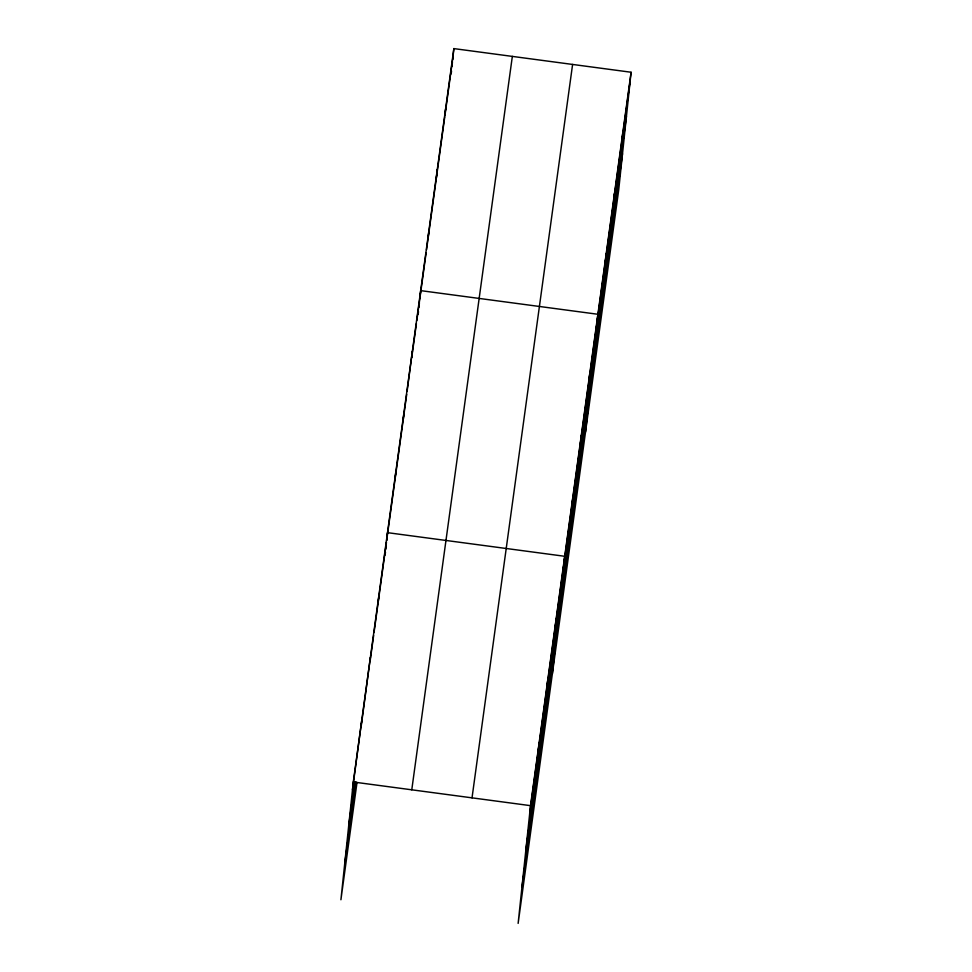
<?xml version="1.0" encoding="UTF-8"?>
<svg xmlns="http://www.w3.org/2000/svg" width="972" height="972" viewBox="0 0 972 972"><rect width="100%" height="100%" fill="white"/><g stroke="black" fill="none" stroke-linecap="round" stroke-linejoin="round"><path stroke-width="1.46" d="M631.083 72.244L530.518 805.654L518.137 923.4L618.702 189.99L631.083 72.244L453.863 48.6L353.298 782.01L340.917 899.756L357.003 782.496M361.839 719.669L352.472 789.872M370.393 657.327L361.22 726.048M378.12 602.859L378.946 594.998M385.143 555.024L385.447 552.12M385.75 549.216L386.358 543.421M394.96 480.01L395.786 472.149M403.259 419.503L404.085 411.642M412.383 351.135L407.098 391.461M418.179 314.442L418.482 311.55M418.932 307.188L419.394 302.839M419.855 298.489L420.682 290.628L597.889 314.272L585.521 432.018M428.288 236.67L428.968 230.121M436.44 177.475L437.266 169.614M444.884 115.656L445.565 109.107M451.202 73.872L451.518 70.968M451.968 66.618L452.43 62.269M452.733 59.365L453.863 48.6M538.233 751.174L539.059 743.313M546.786 688.832L547.613 680.971M555.328 626.503L556.154 618.629M552.327 674.046L564.708 556.288L387.488 532.656L386.662 540.517L406.697 394.413M572.18 503.654L573.006 495.781M580.466 443.147L581.292 435.286M588.765 382.64L589.591 374.779M605.362 261.626L606.188 253.765M613.66 201.119L614.486 193.258M621.958 140.612L622.785 132.751M370.174 660.741L373.637 635.506M374.038 632.541L386.455 541.999M411.751 357.526L416.405 323.579M416.818 320.626L426.125 252.744M426.526 249.792L428.142 237.982M428.348 236.512L444.739 116.968M444.945 115.498L453.037 56.461M348.656 826.139L354.768 781.61M344.732 863.501L355.922 781.865M411.776 789.811L512.341 56.4M472.028 797.854L572.593 64.444M529.679 813.515L630.257 80.105M525.876 849.783L626.442 116.373M521.952 887.144L622.517 153.722M353.298 782.01L530.518 805.654"/></g></svg>
